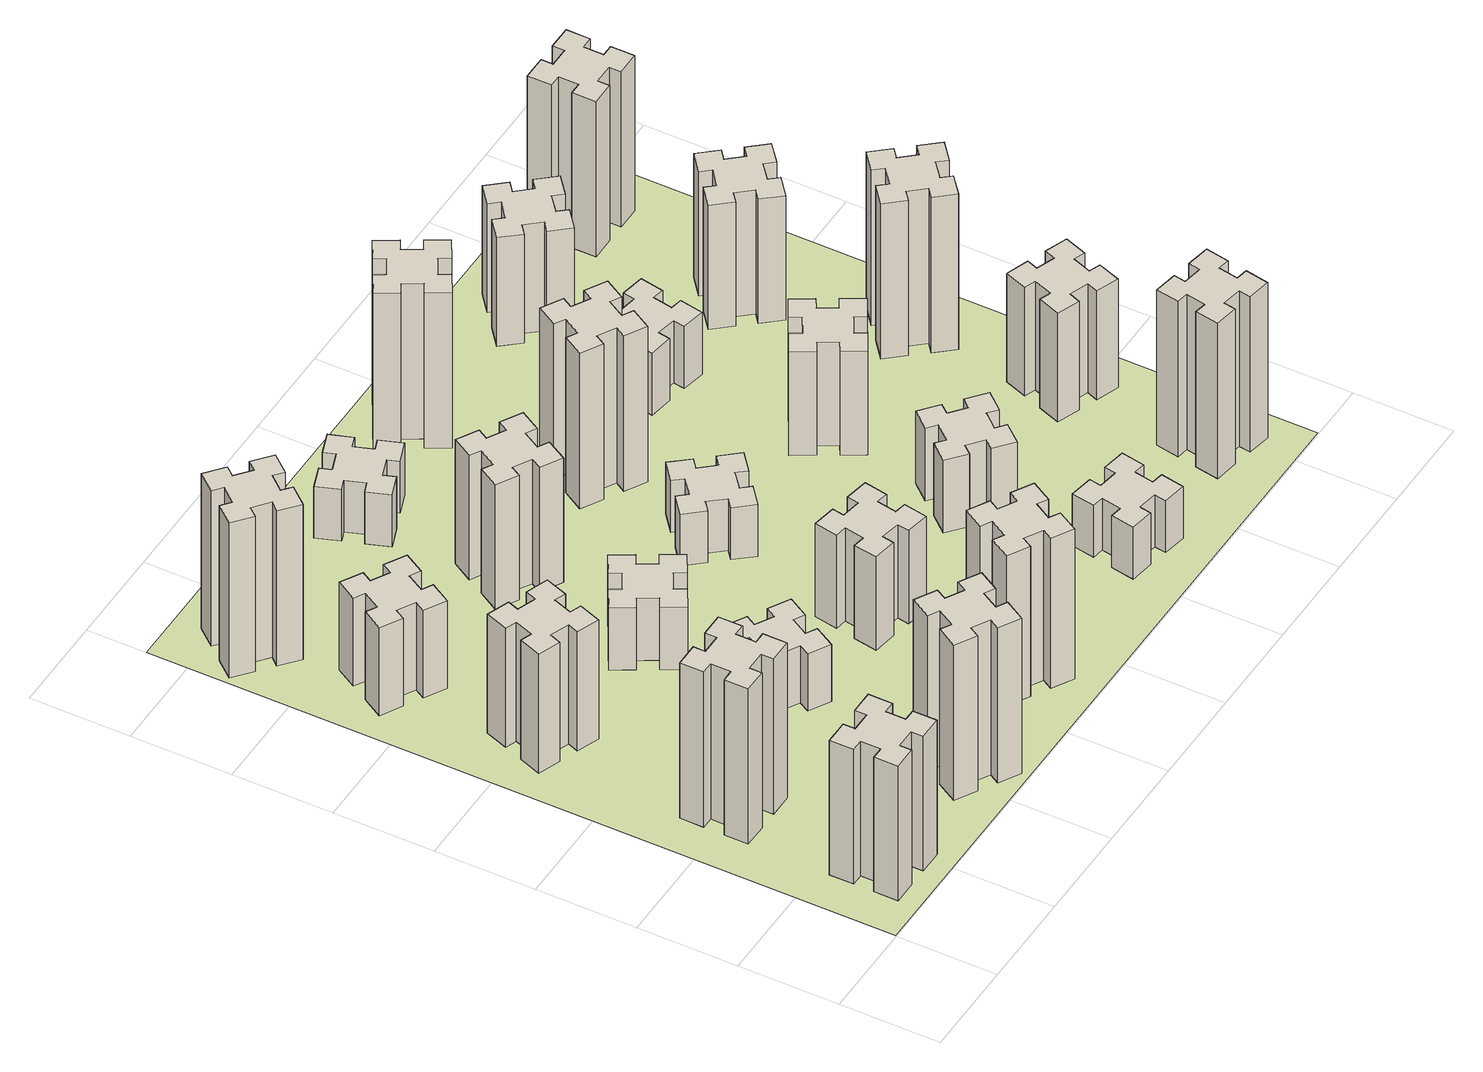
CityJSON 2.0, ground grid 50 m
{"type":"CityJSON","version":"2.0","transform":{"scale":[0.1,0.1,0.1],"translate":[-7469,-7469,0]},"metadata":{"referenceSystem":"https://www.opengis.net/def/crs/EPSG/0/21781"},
"CityObjects":{
"building1":{"type":"Building","attributes":{"class":"1000","function":"1000","usage":"1000","yearOfConstruction":2016,"roofType":"1000","measuredHeight":78,"storeysAboveGround":30,"storeysBelowGround":0},"geometry":[{"type":"Solid","lod":"1","boundaries":[[[[0,1,2,3,4,5,6,7,8,9,10,11,12,13,14,15,16,17,18,19]],[[17,16,20,21]],[[16,15,22,20]],[[15,14,23,22]],[[14,13,24,23]],[[13,12,25,24]],[[12,11,26,25]],[[11,10,27,26]],[[10,9,28,27]],[[9,8,29,28]],[[8,7,30,29]],[[7,6,31,30]],[[6,5,32,31]],[[5,4,33,32]],[[4,3,34,33]],[[3,2,35,34]],[[2,1,36,35]],[[1,0,37,36]],[[0,19,38,37]],[[19,18,39,38]],[[18,17,21,39]],[[24,25,26,27,28,29,30,31,32,33,34,35,36,37,38,39,21,20,22,23]]]]}]},
"building2":{"type":"Building","attributes":{"class":"1000","function":"1000","usage":"1000","yearOfConstruction":2016,"roofType":"1000","measuredHeight":90,"storeysAboveGround":30,"storeysBelowGround":0},"geometry":[{"type":"Solid","lod":"1","boundaries":[[[[40,41,42,43,44,45,46,47,48,49,50,51,52,53,54,55,56,57,58,59]],[[57,56,60,61]],[[56,55,62,60]],[[55,54,63,62]],[[54,53,64,63]],[[53,52,65,64]],[[52,51,66,65]],[[51,50,67,66]],[[50,49,68,67]],[[49,48,69,68]],[[48,47,70,69]],[[47,46,71,70]],[[46,45,72,71]],[[45,44,73,72]],[[44,43,74,73]],[[43,42,75,74]],[[42,41,76,75]],[[41,40,77,76]],[[40,59,78,77]],[[59,58,79,78]],[[58,57,61,79]],[[64,65,66,67,68,69,70,71,72,73,74,75,76,77,78,79,61,60,62,63]]]]}]},
"building3":{"type":"Building","attributes":{"class":"1000","function":"1000","usage":"1000","yearOfConstruction":2016,"roofType":"1000","measuredHeight":69,"storeysAboveGround":30,"storeysBelowGround":0},"geometry":[{"type":"Solid","lod":"1","boundaries":[[[[80,81,82,83,84,85,86,87,88,89,90,91,92,93,94,95,96,97,98,99]],[[97,96,100,101]],[[96,95,102,100]],[[95,94,103,102]],[[94,93,104,103]],[[93,92,105,104]],[[92,91,106,105]],[[91,90,107,106]],[[90,89,108,107]],[[89,88,109,108]],[[88,87,110,109]],[[87,86,111,110]],[[86,85,112,111]],[[85,84,113,112]],[[84,83,114,113]],[[83,82,115,114]],[[82,81,116,115]],[[81,80,117,116]],[[80,99,118,117]],[[99,98,119,118]],[[98,97,101,119]],[[104,105,106,107,108,109,110,111,112,113,114,115,116,117,118,119,101,100,102,103]]]]}]},
"building4":{"type":"Building","attributes":{"class":"1000","function":"1000","usage":"1000","yearOfConstruction":2016,"roofType":"1000","measuredHeight":51,"storeysAboveGround":30,"storeysBelowGround":0},"geometry":[{"type":"Solid","lod":"1","boundaries":[[[[120,121,122,123,124,125,126,127,128,129,130,131,132,133,134,135,136,137,138,139]],[[137,136,140,141]],[[136,135,142,140]],[[135,134,143,142]],[[134,133,144,143]],[[133,132,145,144]],[[132,131,146,145]],[[131,130,147,146]],[[130,129,148,147]],[[129,128,149,148]],[[128,127,150,149]],[[127,126,151,150]],[[126,125,152,151]],[[125,124,153,152]],[[124,123,154,153]],[[123,122,155,154]],[[122,121,156,155]],[[121,120,157,156]],[[120,139,158,157]],[[139,138,159,158]],[[138,137,141,159]],[[144,145,146,147,148,149,150,151,152,153,154,155,156,157,158,159,141,140,142,143]]]]}]},
"building5":{"type":"Building","attributes":{"class":"1000","function":"1000","usage":"1000","yearOfConstruction":2016,"roofType":"1000","measuredHeight":90,"storeysAboveGround":30,"storeysBelowGround":0},"geometry":[{"type":"Solid","lod":"1","boundaries":[[[[160,161,162,163,164,165,166,167,168,169,170,171,172,173,174,175,176,177,178,179]],[[177,176,180,181]],[[176,175,182,180]],[[175,174,183,182]],[[174,173,184,183]],[[173,172,185,184]],[[172,171,186,185]],[[171,170,187,186]],[[170,169,188,187]],[[169,168,189,188]],[[168,167,190,189]],[[167,166,191,190]],[[166,165,192,191]],[[165,164,193,192]],[[164,163,194,193]],[[163,162,195,194]],[[162,161,196,195]],[[161,160,197,196]],[[160,179,198,197]],[[179,178,199,198]],[[178,177,181,199]],[[184,185,186,187,188,189,190,191,192,193,194,195,196,197,198,199,181,180,182,183]]]]}]},
"building6":{"type":"Building","attributes":{"class":"1000","function":"1000","usage":"1000","yearOfConstruction":2016,"roofType":"1000","measuredHeight":90,"storeysAboveGround":30,"storeysBelowGround":0},"geometry":[{"type":"Solid","lod":"1","boundaries":[[[[200,201,202,203,204,205,206,207,208,209,210,211,212,213,214,215,216,217,218,219]],[[217,216,220,221]],[[216,215,222,220]],[[215,214,223,222]],[[214,213,224,223]],[[213,212,225,224]],[[212,211,226,225]],[[211,210,227,226]],[[210,209,228,227]],[[209,208,229,228]],[[208,207,230,229]],[[207,206,231,230]],[[206,205,232,231]],[[205,204,233,232]],[[204,203,234,233]],[[203,202,235,234]],[[202,201,236,235]],[[201,200,237,236]],[[200,219,238,237]],[[219,218,239,238]],[[218,217,221,239]],[[224,225,226,227,228,229,230,231,232,233,234,235,236,237,238,239,221,220,222,223]]]]}]},
"building7":{"type":"Building","attributes":{"class":"1000","function":"1000","usage":"1000","yearOfConstruction":2016,"roofType":"1000","measuredHeight":33,"storeysAboveGround":30,"storeysBelowGround":0},"geometry":[{"type":"Solid","lod":"1","boundaries":[[[[240,241,242,243,244,245,246,247,248,249,250,251,252,253,254,255,256,257,258,259]],[[257,256,260,261]],[[256,255,262,260]],[[255,254,263,262]],[[254,253,264,263]],[[253,252,265,264]],[[252,251,266,265]],[[251,250,267,266]],[[250,249,268,267]],[[249,248,269,268]],[[248,247,270,269]],[[247,246,271,270]],[[246,245,272,271]],[[245,244,273,272]],[[244,243,274,273]],[[243,242,275,274]],[[242,241,276,275]],[[241,240,277,276]],[[240,259,278,277]],[[259,258,279,278]],[[258,257,261,279]],[[264,265,266,267,268,269,270,271,272,273,274,275,276,277,278,279,261,260,262,263]]]]}]},
"building8":{"type":"Building","attributes":{"class":"1000","function":"1000","usage":"1000","yearOfConstruction":2016,"roofType":"1000","measuredHeight":36,"storeysAboveGround":30,"storeysBelowGround":0},"geometry":[{"type":"Solid","lod":"1","boundaries":[[[[280,281,282,283,284,285,286,287,288,289,290,291,292,293,294,295,296,297,298,299]],[[297,296,300,301]],[[296,295,302,300]],[[295,294,303,302]],[[294,293,304,303]],[[293,292,305,304]],[[292,291,306,305]],[[291,290,307,306]],[[290,289,308,307]],[[289,288,309,308]],[[288,287,310,309]],[[287,286,311,310]],[[286,285,312,311]],[[285,284,313,312]],[[284,283,314,313]],[[283,282,315,314]],[[282,281,316,315]],[[281,280,317,316]],[[280,299,318,317]],[[299,298,319,318]],[[298,297,301,319]],[[304,305,306,307,308,309,310,311,312,313,314,315,316,317,318,319,301,300,302,303]]]]}]},
"building9":{"type":"Building","attributes":{"class":"1000","function":"1000","usage":"1000","yearOfConstruction":2016,"roofType":"1000","measuredHeight":87,"storeysAboveGround":30,"storeysBelowGround":0},"geometry":[{"type":"Solid","lod":"1","boundaries":[[[[320,321,322,323,324,325,326,327,328,329,330,331,332,333,334,335,336,337,338,339]],[[337,336,340,341]],[[336,335,342,340]],[[335,334,343,342]],[[334,333,344,343]],[[333,332,345,344]],[[332,331,346,345]],[[331,330,347,346]],[[330,329,348,347]],[[329,328,349,348]],[[328,327,350,349]],[[327,326,351,350]],[[326,325,352,351]],[[325,324,353,352]],[[324,323,354,353]],[[323,322,355,354]],[[322,321,356,355]],[[321,320,357,356]],[[320,339,358,357]],[[339,338,359,358]],[[338,337,341,359]],[[344,345,346,347,348,349,350,351,352,353,354,355,356,357,358,359,341,340,342,343]]]]}]},
"building10":{"type":"Building","attributes":{"class":"1000","function":"1000","usage":"1000","yearOfConstruction":2016,"roofType":"1000","measuredHeight":72,"storeysAboveGround":30,"storeysBelowGround":0},"geometry":[{"type":"Solid","lod":"1","boundaries":[[[[360,361,362,363,364,365,366,367,368,369,370,371,372,373,374,375,376,377,378,379]],[[377,376,380,381]],[[376,375,382,380]],[[375,374,383,382]],[[374,373,384,383]],[[373,372,385,384]],[[372,371,386,385]],[[371,370,387,386]],[[370,369,388,387]],[[369,368,389,388]],[[368,367,390,389]],[[367,366,391,390]],[[366,365,392,391]],[[365,364,393,392]],[[364,363,394,393]],[[363,362,395,394]],[[362,361,396,395]],[[361,360,397,396]],[[360,379,398,397]],[[379,378,399,398]],[[378,377,381,399]],[[384,385,386,387,388,389,390,391,392,393,394,395,396,397,398,399,381,380,382,383]]]]}]},
"building11":{"type":"Building","attributes":{"class":"1000","function":"1000","usage":"1000","yearOfConstruction":2016,"roofType":"1000","measuredHeight":54,"storeysAboveGround":30,"storeysBelowGround":0},"geometry":[{"type":"Solid","lod":"1","boundaries":[[[[400,401,402,403,404,405,406,407,408,409,410,411,412,413,414,415,416,417,418,419]],[[417,416,420,421]],[[416,415,422,420]],[[415,414,423,422]],[[414,413,424,423]],[[413,412,425,424]],[[412,411,426,425]],[[411,410,427,426]],[[410,409,428,427]],[[409,408,429,428]],[[408,407,430,429]],[[407,406,431,430]],[[406,405,432,431]],[[405,404,433,432]],[[404,403,434,433]],[[403,402,435,434]],[[402,401,436,435]],[[401,400,437,436]],[[400,419,438,437]],[[419,418,439,438]],[[418,417,421,439]],[[424,425,426,427,428,429,430,431,432,433,434,435,436,437,438,439,421,420,422,423]]]]}]},
"building12":{"type":"Building","attributes":{"class":"1000","function":"1000","usage":"1000","yearOfConstruction":2016,"roofType":"1000","measuredHeight":30,"storeysAboveGround":30,"storeysBelowGround":0},"geometry":[{"type":"Solid","lod":"1","boundaries":[[[[440,441,442,443,444,445,446,447,448,449,450,451,452,453,454,455,456,457,458,459]],[[457,456,460,461]],[[456,455,462,460]],[[455,454,463,462]],[[454,453,464,463]],[[453,452,465,464]],[[452,451,466,465]],[[451,450,467,466]],[[450,449,468,467]],[[449,448,469,468]],[[448,447,470,469]],[[447,446,471,470]],[[446,445,472,471]],[[445,444,473,472]],[[444,443,474,473]],[[443,442,475,474]],[[442,441,476,475]],[[441,440,477,476]],[[440,459,478,477]],[[459,458,479,478]],[[458,457,461,479]],[[464,465,466,467,468,469,470,471,472,473,474,475,476,477,478,479,461,460,462,463]]]]}]},
"building13":{"type":"Building","attributes":{"class":"1000","function":"1000","usage":"1000","yearOfConstruction":2016,"roofType":"1000","measuredHeight":30,"storeysAboveGround":30,"storeysBelowGround":0},"geometry":[{"type":"Solid","lod":"1","boundaries":[[[[480,481,482,483,484,485,486,487,488,489,490,491,492,493,494,495,496,497,498,499]],[[497,496,500,501]],[[496,495,502,500]],[[495,494,503,502]],[[494,493,504,503]],[[493,492,505,504]],[[492,491,506,505]],[[491,490,507,506]],[[490,489,508,507]],[[489,488,509,508]],[[488,487,510,509]],[[487,486,511,510]],[[486,485,512,511]],[[485,484,513,512]],[[484,483,514,513]],[[483,482,515,514]],[[482,481,516,515]],[[481,480,517,516]],[[480,499,518,517]],[[499,498,519,518]],[[498,497,501,519]],[[504,505,506,507,508,509,510,511,512,513,514,515,516,517,518,519,501,500,502,503]]]]}]},
"building14":{"type":"Building","attributes":{"class":"1000","function":"1000","usage":"1000","yearOfConstruction":2016,"roofType":"1000","measuredHeight":90,"storeysAboveGround":30,"storeysBelowGround":0},"geometry":[{"type":"Solid","lod":"1","boundaries":[[[[520,521,522,523,524,525,526,527,528,529,530,531,532,533,534,535,536,537,538,539]],[[537,536,540,541]],[[536,535,542,540]],[[535,534,543,542]],[[534,533,544,543]],[[533,532,545,544]],[[532,531,546,545]],[[531,530,547,546]],[[530,529,548,547]],[[529,528,549,548]],[[528,527,550,549]],[[527,526,551,550]],[[526,525,552,551]],[[525,524,553,552]],[[524,523,554,553]],[[523,522,555,554]],[[522,521,556,555]],[[521,520,557,556]],[[520,539,558,557]],[[539,538,559,558]],[[538,537,541,559]],[[544,545,546,547,548,549,550,551,552,553,554,555,556,557,558,559,541,540,542,543]]]]}]},
"building15":{"type":"Building","attributes":{"class":"1000","function":"1000","usage":"1000","yearOfConstruction":2016,"roofType":"1000","measuredHeight":30,"storeysAboveGround":30,"storeysBelowGround":0},"geometry":[{"type":"Solid","lod":"1","boundaries":[[[[560,561,562,563,564,565,566,567,568,569,570,571,572,573,574,575,576,577,578,579]],[[577,576,580,581]],[[576,575,582,580]],[[575,574,583,582]],[[574,573,584,583]],[[573,572,585,584]],[[572,571,586,585]],[[571,570,587,586]],[[570,569,588,587]],[[569,568,589,588]],[[568,567,590,589]],[[567,566,591,590]],[[566,565,592,591]],[[565,564,593,592]],[[564,563,594,593]],[[563,562,595,594]],[[562,561,596,595]],[[561,560,597,596]],[[560,579,598,597]],[[579,578,599,598]],[[578,577,581,599]],[[584,585,586,587,588,589,590,591,592,593,594,595,596,597,598,599,581,580,582,583]]]]}]},
"building16":{"type":"Building","attributes":{"class":"1000","function":"1000","usage":"1000","yearOfConstruction":2016,"roofType":"1000","measuredHeight":90,"storeysAboveGround":30,"storeysBelowGround":0},"geometry":[{"type":"Solid","lod":"1","boundaries":[[[[600,601,602,603,604,605,606,607,608,609,610,611,612,613,614,615,616,617,618,619]],[[617,616,620,621]],[[616,615,622,620]],[[615,614,623,622]],[[614,613,624,623]],[[613,612,625,624]],[[612,611,626,625]],[[611,610,627,626]],[[610,609,628,627]],[[609,608,629,628]],[[608,607,630,629]],[[607,606,631,630]],[[606,605,632,631]],[[605,604,633,632]],[[604,603,634,633]],[[603,602,635,634]],[[602,601,636,635]],[[601,600,637,636]],[[600,619,638,637]],[[619,618,639,638]],[[618,617,621,639]],[[624,625,626,627,628,629,630,631,632,633,634,635,636,637,638,639,621,620,622,623]]]]}]},
"building17":{"type":"Building","attributes":{"class":"1000","function":"1000","usage":"1000","yearOfConstruction":2016,"roofType":"1000","measuredHeight":42,"storeysAboveGround":30,"storeysBelowGround":0},"geometry":[{"type":"Solid","lod":"1","boundaries":[[[[640,641,642,643,644,645,646,647,648,649,650,651,652,653,654,655,656,657,658,659]],[[657,656,660,661]],[[656,655,662,660]],[[655,654,663,662]],[[654,653,664,663]],[[653,652,665,664]],[[652,651,666,665]],[[651,650,667,666]],[[650,649,668,667]],[[649,648,669,668]],[[648,647,670,669]],[[647,646,671,670]],[[646,645,672,671]],[[645,644,673,672]],[[644,643,674,673]],[[643,642,675,674]],[[642,641,676,675]],[[641,640,677,676]],[[640,659,678,677]],[[659,658,679,678]],[[658,657,661,679]],[[664,665,666,667,668,669,670,671,672,673,674,675,676,677,678,679,661,660,662,663]]]]}]},
"building18":{"type":"Building","attributes":{"class":"1000","function":"1000","usage":"1000","yearOfConstruction":2016,"roofType":"1000","measuredHeight":60,"storeysAboveGround":30,"storeysBelowGround":0},"geometry":[{"type":"Solid","lod":"1","boundaries":[[[[680,681,682,683,684,685,686,687,688,689,690,691,692,693,694,695,696,697,698,699]],[[697,696,700,701]],[[696,695,702,700]],[[695,694,703,702]],[[694,693,704,703]],[[693,692,705,704]],[[692,691,706,705]],[[691,690,707,706]],[[690,689,708,707]],[[689,688,709,708]],[[688,687,710,709]],[[687,686,711,710]],[[686,685,712,711]],[[685,684,713,712]],[[684,683,714,713]],[[683,682,715,714]],[[682,681,716,715]],[[681,680,717,716]],[[680,699,718,717]],[[699,698,719,718]],[[698,697,701,719]],[[704,705,706,707,708,709,710,711,712,713,714,715,716,717,718,719,701,700,702,703]]]]}]},
"building19":{"type":"Building","attributes":{"class":"1000","function":"1000","usage":"1000","yearOfConstruction":2016,"roofType":"1000","measuredHeight":36,"storeysAboveGround":30,"storeysBelowGround":0},"geometry":[{"type":"Solid","lod":"1","boundaries":[[[[720,721,722,723,724,725,726,727,728,729,730,731,732,733,734,735,736,737,738,739]],[[737,736,740,741]],[[736,735,742,740]],[[735,734,743,742]],[[734,733,744,743]],[[733,732,745,744]],[[732,731,746,745]],[[731,730,747,746]],[[730,729,748,747]],[[729,728,749,748]],[[728,727,750,749]],[[727,726,751,750]],[[726,725,752,751]],[[725,724,753,752]],[[724,723,754,753]],[[723,722,755,754]],[[722,721,756,755]],[[721,720,757,756]],[[720,739,758,757]],[[739,738,759,758]],[[738,737,741,759]],[[744,745,746,747,748,749,750,751,752,753,754,755,756,757,758,759,741,740,742,743]]]]}]},
"building20":{"type":"Building","attributes":{"class":"1000","function":"1000","usage":"1000","yearOfConstruction":2016,"roofType":"1000","measuredHeight":90,"storeysAboveGround":30,"storeysBelowGround":0},"geometry":[{"type":"Solid","lod":"1","boundaries":[[[[760,761,762,763,764,765,766,767,768,769,770,771,772,773,774,775,776,777,778,779]],[[777,776,780,781]],[[776,775,782,780]],[[775,774,783,782]],[[774,773,784,783]],[[773,772,785,784]],[[772,771,786,785]],[[771,770,787,786]],[[770,769,788,787]],[[769,768,789,788]],[[768,767,790,789]],[[767,766,791,790]],[[766,765,792,791]],[[765,764,793,792]],[[764,763,794,793]],[[763,762,795,794]],[[762,761,796,795]],[[761,760,797,796]],[[760,779,798,797]],[[779,778,799,798]],[[778,777,781,799]],[[784,785,786,787,788,789,790,791,792,793,794,795,796,797,798,799,781,780,782,783]]]]}]},
"building21":{"type":"Building","attributes":{"class":"1000","function":"1000","usage":"1000","yearOfConstruction":2016,"roofType":"1000","measuredHeight":63,"storeysAboveGround":30,"storeysBelowGround":0},"geometry":[{"type":"Solid","lod":"1","boundaries":[[[[800,801,802,803,804,805,806,807,808,809,810,811,812,813,814,815,816,817,818,819]],[[817,816,820,821]],[[816,815,822,820]],[[815,814,823,822]],[[814,813,824,823]],[[813,812,825,824]],[[812,811,826,825]],[[811,810,827,826]],[[810,809,828,827]],[[809,808,829,828]],[[808,807,830,829]],[[807,806,831,830]],[[806,805,832,831]],[[805,804,833,832]],[[804,803,834,833]],[[803,802,835,834]],[[802,801,836,835]],[[801,800,837,836]],[[800,819,838,837]],[[819,818,839,838]],[[818,817,821,839]],[[824,825,826,827,828,829,830,831,832,833,834,835,836,837,838,839,821,820,822,823]]]]}]},
"building22":{"type":"Building","attributes":{"class":"1000","function":"1000","usage":"1000","yearOfConstruction":2016,"roofType":"1000","measuredHeight":63,"storeysAboveGround":30,"storeysBelowGround":0},"geometry":[{"type":"Solid","lod":"1","boundaries":[[[[840,841,842,843,844,845,846,847,848,849,850,851,852,853,854,855,856,857,858,859]],[[857,856,860,861]],[[856,855,862,860]],[[855,854,863,862]],[[854,853,864,863]],[[853,852,865,864]],[[852,851,866,865]],[[851,850,867,866]],[[850,849,868,867]],[[849,848,869,868]],[[848,847,870,869]],[[847,846,871,870]],[[846,845,872,871]],[[845,844,873,872]],[[844,843,874,873]],[[843,842,875,874]],[[842,841,876,875]],[[841,840,877,876]],[[840,859,878,877]],[[859,858,879,878]],[[858,857,861,879]],[[864,865,866,867,868,869,870,871,872,873,874,875,876,877,878,879,861,860,862,863]]]]}]},
"building23":{"type":"Building","attributes":{"class":"1000","function":"1000","usage":"1000","yearOfConstruction":2016,"roofType":"1000","measuredHeight":90,"storeysAboveGround":30,"storeysBelowGround":0},"geometry":[{"type":"Solid","lod":"1","boundaries":[[[[880,881,882,883,884,885,886,887,888,889,890,891,892,893,894,895,896,897,898,899]],[[897,896,900,901]],[[896,895,902,900]],[[895,894,903,902]],[[894,893,904,903]],[[893,892,905,904]],[[892,891,906,905]],[[891,890,907,906]],[[890,889,908,907]],[[889,888,909,908]],[[888,887,910,909]],[[887,886,911,910]],[[886,885,912,911]],[[885,884,913,912]],[[884,883,914,913]],[[883,882,915,914]],[[882,881,916,915]],[[881,880,917,916]],[[880,899,918,917]],[[899,898,919,918]],[[898,897,901,919]],[[904,905,906,907,908,909,910,911,912,913,914,915,916,917,918,919,901,900,902,903]]]]}]},
"building24":{"type":"Building","attributes":{"class":"1000","function":"1000","usage":"1000","yearOfConstruction":2016,"roofType":"1000","measuredHeight":72,"storeysAboveGround":30,"storeysBelowGround":0},"geometry":[{"type":"Solid","lod":"1","boundaries":[[[[920,921,922,923,924,925,926,927,928,929,930,931,932,933,934,935,936,937,938,939]],[[937,936,940,941]],[[936,935,942,940]],[[935,934,943,942]],[[934,933,944,943]],[[933,932,945,944]],[[932,931,946,945]],[[931,930,947,946]],[[930,929,948,947]],[[929,928,949,948]],[[928,927,950,949]],[[927,926,951,950]],[[926,925,952,951]],[[925,924,953,952]],[[924,923,954,953]],[[923,922,955,954]],[[922,921,956,955]],[[921,920,957,956]],[[920,939,958,957]],[[939,938,959,958]],[[938,937,941,959]],[[944,945,946,947,948,949,950,951,952,953,954,955,956,957,958,959,941,940,942,943]]]]}]},
"building25":{"type":"Building","attributes":{"class":"1000","function":"1000","usage":"1000","yearOfConstruction":2016,"roofType":"1000","measuredHeight":90,"storeysAboveGround":30,"storeysBelowGround":0},"geometry":[{"type":"Solid","lod":"1","boundaries":[[[[960,961,962,963,964,965,966,967,968,969,970,971,972,973,974,975,976,977,978,979]],[[977,976,980,981]],[[976,975,982,980]],[[975,974,983,982]],[[974,973,984,983]],[[973,972,985,984]],[[972,971,986,985]],[[971,970,987,986]],[[970,969,988,987]],[[969,968,989,988]],[[968,967,990,989]],[[967,966,991,990]],[[966,965,992,991]],[[965,964,993,992]],[[964,963,994,993]],[[963,962,995,994]],[[962,961,996,995]],[[961,960,997,996]],[[960,979,998,997]],[[979,978,999,998]],[[978,977,981,999]],[[984,985,986,987,988,989,990,991,992,993,994,995,996,997,998,999,981,980,982,983]]]]}]},
"landuse1":{"type":"LandUse","attributes":{"name":"plot1","function":"1010"},"geometry":[{"type":"MultiSurface","lod":"1","boundaries":[[[1000,1001,1002,1003]]]}]}
},
"vertices":[
[265,325,0],[265,225,0],[205,225,0],[205,105,0],[325,105,0],[325,165,0],[425,165,0],[425,105,0],[545,105,0],[545,225,0],[485,225,0],[485,325,0],[545,325,0],[545,445,0],[425,445,0],[425,385,0],[325,385,0],[325,445,0],[205,445,0],[205,325,0],[325,385,780],[325,445,780],[425,385,780],[425,445,780],[545,445,780],[545,325,780],[485,325,780],[485,225,780],[545,225,780],[545,105,780],[425,105,780],[425,165,780],[325,165,780],[325,105,780],[205,105,780],[205,225,780],[265,225,780],[265,325,780],[205,325,780],[205,445,780],
[265,1065,0],[265,965,0],[205,965,0],[205,845,0],[325,845,0],[325,905,0],[425,905,0],[425,845,0],[545,845,0],[545,965,0],[485,965,0],[485,1065,0],[545,1065,0],[545,1185,0],[425,1185,0],[425,1125,0],[325,1125,0],[325,1185,0],[205,1185,0],[205,1065,0],[325,1125,900],[325,1185,900],[425,1125,900],[425,1185,900],[545,1185,900],[545,1065,900],[485,1065,900],[485,965,900],[545,965,900],[545,845,900],[425,845,900],[425,905,900],[325,905,900],[325,845,900],[205,845,900],[205,965,900],[265,965,900],[265,1065,900],[205,1065,900],[205,1185,900],
[291,1869,0],[385,1835,0],[364,1779,0],[477,1737,0],[518,1850,0],[462,1871,0],[496,1965,0],[552,1944,0],[593,2057,0],[480,2098,0],[460,2042,0],[366,2076,0],[387,2132,0],[274,2173,0],[233,2060,0],[289,2040,0],[255,1946,0],[199,1967,0],[157,1854,0],[270,1813,0],[255,1946,690],[199,1967,690],[289,2040,690],[233,2060,690],[274,2173,690],[387,2132,690],[366,2076,690],[460,2042,690],[480,2098,690],[593,2057,690],[552,1944,690],[496,1965,690],[462,1871,690],[518,1850,690],[477,1737,690],[364,1779,690],[385,1835,690],[291,1869,690],[270,1813,690],[157,1854,690],
[446,2597,0],[496,2684,0],[548,2654,0],[608,2758,0],[504,2818,0],[474,2766,0],[387,2816,0],[417,2868,0],[313,2928,0],[253,2824,0],[305,2794,0],[255,2707,0],[203,2737,0],[143,2633,0],[247,2573,0],[277,2625,0],[364,2575,0],[334,2523,0],[438,2463,0],[498,2567,0],[364,2575,510],[334,2523,510],[277,2625,510],[247,2573,510],[143,2633,510],[203,2737,510],[255,2707,510],[305,2794,510],[253,2824,510],[313,2928,510],[417,2868,510],[387,2816,510],[474,2766,510],[504,2818,510],[608,2758,510],[548,2654,510],[496,2684,510],[446,2597,510],[498,2567,510],[438,2463,510],
[1214,346,0],[1127,396,0],[1157,448,0],[1053,508,0],[993,404,0],[1045,374,0],[995,287,0],[943,317,0],[883,213,0],[987,153,0],[1017,205,0],[1104,155,0],[1074,103,0],[1178,43,0],[1238,147,0],[1186,177,0],[1236,264,0],[1288,234,0],[1348,338,0],[1244,398,0],[1236,264,900],[1288,234,900],[1186,177,900],[1238,147,900],[1178,43,900],[1074,103,900],[1104,155,900],[1017,205,900],[987,153,900],[883,213,900],[943,317,900],[995,287,900],[1045,374,900],[993,404,900],[1053,508,900],[1157,448,900],[1127,396,900],[1214,346,900],[1244,398,900],[1348,338,900],
[384,3387,0],[308,3452,0],[346,3498,0],[254,3575,0],[177,3483,0],[223,3444,0],[159,3368,0],[113,3406,0],[36,3314,0],[128,3237,0],[166,3283,0],[243,3219,0],[204,3173,0],[296,3096,0],[373,3188,0],[327,3226,0],[392,3303,0],[438,3264,0],[515,3356,0],[423,3433,0],[392,3303,900],[438,3264,900],[327,3226,900],[373,3188,900],[296,3096,900],[204,3173,900],[243,3219,900],[166,3283,900],[128,3237,900],[36,3314,900],[113,3406,900],[159,3368,900],[223,3444,900],[177,3483,900],[254,3575,900],[346,3498,900],[308,3452,900],[384,3387,900],[423,3433,900],[515,3356,900],
[1186,1117,0],[1236,1204,0],[1288,1174,0],[1348,1278,0],[1244,1338,0],[1214,1286,0],[1127,1336,0],[1157,1388,0],[1053,1448,0],[993,1344,0],[1045,1314,0],[995,1227,0],[943,1257,0],[883,1153,0],[987,1093,0],[1017,1145,0],[1104,1095,0],[1074,1043,0],[1178,983,0],[1238,1087,0],[1104,1095,330],[1074,1043,330],[1017,1145,330],[987,1093,330],[883,1153,330],[943,1257,330],[995,1227,330],[1045,1314,330],[993,1344,330],[1053,1448,330],[1157,1388,330],[1127,1336,330],[1214,1286,330],[1244,1338,330],[1348,1278,330],[1288,1174,330],[1236,1204,330],[1186,1117,330],[1238,1087,330],[1178,983,330],
[995,1844,0],[1045,1757,0],[993,1727,0],[1053,1623,0],[1157,1683,0],[1127,1735,0],[1214,1785,0],[1244,1733,0],[1348,1793,0],[1288,1897,0],[1236,1867,0],[1186,1954,0],[1238,1984,0],[1178,2088,0],[1074,2028,0],[1104,1976,0],[1017,1926,0],[987,1978,0],[883,1918,0],[943,1814,0],[1017,1926,360],[987,1978,360],[1104,1976,360],[1074,2028,360],[1178,2088,360],[1238,1984,360],[1186,1954,360],[1236,1867,360],[1288,1897,360],[1348,1793,360],[1244,1733,360],[1214,1785,360],[1127,1735,360],[1157,1683,360],[1053,1623,360],[993,1727,360],[1045,1757,360],[995,1844,360],[943,1814,360],[883,1918,360],
[1657,305,0],[1744,255,0],[1714,203,0],[1818,143,0],[1878,247,0],[1826,277,0],[1876,364,0],[1928,334,0],[1988,438,0],[1884,498,0],[1854,446,0],[1767,496,0],[1797,548,0],[1693,608,0],[1633,504,0],[1685,474,0],[1635,387,0],[1583,417,0],[1523,313,0],[1627,253,0],[1635,387,870],[1583,417,870],[1685,474,870],[1633,504,870],[1693,608,870],[1797,548,870],[1767,496,870],[1854,446,870],[1884,498,870],[1988,438,870],[1928,334,870],[1876,364,870],[1826,277,870],[1878,247,870],[1818,143,870],[1714,203,870],[1744,255,870],[1657,305,870],[1627,253,870],[1523,313,870],
[1314,2666,0],[1227,2716,0],[1257,2768,0],[1153,2828,0],[1093,2724,0],[1145,2694,0],[1095,2607,0],[1043,2637,0],[983,2533,0],[1087,2473,0],[1117,2525,0],[1204,2475,0],[1174,2423,0],[1278,2363,0],[1338,2467,0],[1286,2497,0],[1336,2584,0],[1388,2554,0],[1448,2658,0],[1344,2718,0],[1336,2584,720],[1388,2554,720],[1286,2497,720],[1338,2467,720],[1278,2363,720],[1174,2423,720],[1204,2475,720],[1117,2525,720],[1087,2473,720],[983,2533,720],[1043,2637,720],[1095,2607,720],[1145,2694,720],[1093,2724,720],[1153,2828,720],[1257,2768,720],[1227,2716,720],[1314,2666,720],[1344,2718,720],[1448,2658,720],
[1855,1047,0],[1872,1145,0],[1931,1135,0],[1952,1253,0],[1834,1274,0],[1824,1215,0],[1725,1232,0],[1736,1291,0],[1617,1312,0],[1597,1194,0],[1656,1184,0],[1638,1085,0],[1579,1096,0],[1558,977,0],[1677,957,0],[1687,1016,0],[1785,998,0],[1775,939,0],[1893,918,0],[1914,1037,0],[1785,998,540],[1775,939,540],[1687,1016,540],[1677,957,540],[1558,977,540],[1579,1096,540],[1638,1085,540],[1656,1184,540],[1597,1194,540],[1617,1312,540],[1736,1291,540],[1725,1232,540],[1824,1215,540],[1834,1274,540],[1952,1253,540],[1931,1135,540],[1872,1145,540],[1855,1047,540],[1914,1037,540],[1893,918,540],
[1225,3456,0],[1131,3422,0],[1110,3478,0],[997,3437,0],[1039,3324,0],[1095,3345,0],[1129,3251,0],[1073,3230,0],[1114,3117,0],[1227,3159,0],[1206,3215,0],[1300,3249,0],[1320,3193,0],[1433,3234,0],[1392,3347,0],[1336,3326,0],[1302,3420,0],[1358,3440,0],[1317,3553,0],[1204,3512,0],[1302,3420,300],[1358,3440,300],[1336,3326,300],[1392,3347,300],[1433,3234,300],[1320,3193,300],[1300,3249,300],[1206,3215,300],[1227,3159,300],[1114,3117,300],[1073,3230,300],[1129,3251,300],[1095,3345,300],[1039,3324,300],[997,3437,300],[1110,3478,300],[1131,3422,300],[1225,3456,300],[1204,3512,300],[1317,3553,300],
[1972,1988,0],[1907,2064,0],[1953,2103,0],[1876,2195,0],[1784,2118,0],[1823,2072,0],[1746,2007,0],[1708,2053,0],[1616,1976,0],[1693,1884,0],[1739,1923,0],[1803,1846,0],[1757,1808,0],[1834,1716,0],[1926,1793,0],[1888,1839,0],[1964,1903,0],[2003,1857,0],[2095,1934,0],[2018,2026,0],[1964,1903,300],[2003,1857,300],[1888,1839,300],[1926,1793,300],[1834,1716,300],[1757,1808,300],[1803,1846,300],[1739,1923,300],[1693,1884,300],[1616,1976,300],[1708,2053,300],[1746,2007,300],[1823,2072,300],[1784,2118,300],[1876,2195,300],[1953,2103,300],[1907,2064,300],[1972,1988,300],[2018,2026,300],[2095,1934,300],
[2026,2497,0],[2076,2584,0],[2128,2554,0],[2188,2658,0],[2084,2718,0],[2054,2666,0],[1967,2716,0],[1997,2768,0],[1893,2828,0],[1833,2724,0],[1885,2694,0],[1835,2607,0],[1783,2637,0],[1723,2533,0],[1827,2473,0],[1857,2525,0],[1944,2475,0],[1914,2423,0],[2018,2363,0],[2078,2467,0],[1944,2475,900],[1914,2423,900],[1857,2525,900],[1827,2473,900],[1723,2533,900],[1783,2637,900],[1835,2607,900],[1885,2694,900],[1833,2724,900],[1893,2828,900],[1997,2768,900],[1967,2716,900],[2054,2666,900],[2084,2718,900],[2188,2658,900],[2128,2554,900],[2076,2584,900],[2026,2497,900],[2078,2467,900],[2018,2363,900],
[2596,444,0],[2578,345,0],[2519,356,0],[2498,237,0],[2617,217,0],[2627,276,0],[2725,258,0],[2715,199,0],[2833,178,0],[2854,297,0],[2795,307,0],[2812,405,0],[2871,395,0],[2892,513,0],[2774,534,0],[2764,475,0],[2665,492,0],[2676,551,0],[2557,572,0],[2537,454,0],[2665,492,300],[2676,551,300],[2764,475,300],[2774,534,300],[2892,513,300],[2871,395,300],[2812,405,300],[2795,307,300],[2854,297,300],[2833,178,300],[2715,199,300],[2725,258,300],[2627,276,300],[2617,217,300],[2498,237,300],[2519,356,300],[2578,345,300],[2596,444,300],[2537,454,300],[2557,572,300],
[1844,3556,0],[1757,3506,0],[1727,3558,0],[1623,3498,0],[1683,3394,0],[1735,3424,0],[1785,3337,0],[1733,3307,0],[1793,3203,0],[1897,3263,0],[1867,3315,0],[1954,3365,0],[1984,3313,0],[2088,3373,0],[2028,3477,0],[1976,3447,0],[1926,3534,0],[1978,3564,0],[1918,3668,0],[1814,3608,0],[1926,3534,900],[1978,3564,900],[1976,3447,900],[2028,3477,900],[2088,3373,900],[1984,3313,900],[1954,3365,900],[1867,3315,900],[1897,3263,900],[1793,3203,900],[1733,3307,900],[1785,3337,900],[1735,3424,900],[1683,3394,900],[1623,3498,900],[1727,3558,900],[1757,3506,900],[1844,3556,900],[1814,3608,900],[1918,3668,900],
[2647,1006,0],[2712,1083,0],[2758,1044,0],[2835,1136,0],[2743,1213,0],[2704,1167,0],[2628,1232,0],[2666,1278,0],[2574,1355,0],[2497,1263,0],[2543,1224,0],[2479,1148,0],[2433,1186,0],[2356,1094,0],[2448,1017,0],[2486,1063,0],[2563,999,0],[2524,953,0],[2616,876,0],[2693,968,0],[2563,999,420],[2524,953,420],[2486,1063,420],[2448,1017,420],[2356,1094,420],[2433,1186,420],[2479,1148,420],[2543,1224,420],[2497,1263,420],[2574,1355,420],[2666,1278,420],[2628,1232,420],[2704,1167,420],[2743,1213,420],[2835,1136,420],[2758,1044,420],[2712,1083,420],[2647,1006,420],[2693,968,420],[2616,876,420],
[2816,1867,0],[2766,1954,0],[2818,1984,0],[2758,2088,0],[2654,2028,0],[2684,1976,0],[2597,1926,0],[2567,1978,0],[2463,1918,0],[2523,1814,0],[2575,1844,0],[2625,1757,0],[2573,1727,0],[2633,1623,0],[2737,1683,0],[2707,1735,0],[2794,1785,0],[2824,1733,0],[2928,1793,0],[2868,1897,0],[2794,1785,600],[2824,1733,600],[2707,1735,600],[2737,1683,600],[2633,1623,600],[2573,1727,600],[2625,1757,600],[2575,1844,600],[2523,1814,600],[2463,1918,600],[2567,1978,600],[2597,1926,600],[2684,1976,600],[2654,2028,600],[2758,2088,600],[2818,1984,600],[2766,1954,600],[2816,1867,600],[2868,1897,600],[2928,1793,600],
[2664,2795,0],[2565,2812,0],[2576,2871,0],[2457,2892,0],[2437,2774,0],[2496,2764,0],[2478,2665,0],[2419,2676,0],[2398,2557,0],[2517,2537,0],[2527,2596,0],[2625,2578,0],[2615,2519,0],[2733,2498,0],[2754,2617,0],[2695,2627,0],[2712,2725,0],[2771,2715,0],[2792,2833,0],[2674,2854,0],[2712,2725,360],[2771,2715,360],[2695,2627,360],[2754,2617,360],[2733,2498,360],[2615,2519,360],[2625,2578,360],[2527,2596,360],[2517,2537,360],[2398,2557,360],[2419,2676,360],[2478,2665,360],[2496,2764,360],[2437,2774,360],[2457,2892,360],[2576,2871,360],[2565,2812,360],[2664,2795,360],[2674,2854,360],[2792,2833,360],
[3504,475,0],[3405,492,0],[3416,551,0],[3297,572,0],[3277,454,0],[3336,444,0],[3318,345,0],[3259,356,0],[3238,237,0],[3357,217,0],[3367,276,0],[3465,258,0],[3455,199,0],[3573,178,0],[3594,297,0],[3535,307,0],[3552,405,0],[3611,395,0],[3632,513,0],[3514,534,0],[3552,405,900],[3611,395,900],[3535,307,900],[3594,297,900],[3573,178,900],[3455,199,900],[3465,258,900],[3367,276,900],[3357,217,900],[3238,237,900],[3259,356,900],[3318,345,900],[3336,444,900],[3277,454,900],[3297,572,900],[3416,551,900],[3405,492,900],[3504,475,900],[3514,534,900],[3632,513,900],
[2812,3368,0],[2747,3444,0],[2793,3483,0],[2716,3575,0],[2624,3498,0],[2663,3452,0],[2586,3387,0],[2548,3433,0],[2456,3356,0],[2533,3264,0],[2579,3303,0],[2643,3226,0],[2597,3188,0],[2674,3096,0],[2766,3173,0],[2728,3219,0],[2804,3283,0],[2843,3237,0],[2935,3314,0],[2858,3406,0],[2804,3283,630],[2843,3237,630],[2728,3219,630],[2766,3173,630],[2674,3096,630],[2597,3188,630],[2643,3226,630],[2579,3303,630],[2533,3264,630],[2456,3356,630],[2548,3433,630],[2586,3387,630],[2663,3452,630],[2624,3498,630],[2716,3575,630],[2793,3483,630],[2747,3444,630],[2812,3368,630],[2858,3406,630],[2935,3314,630],
[3351,1029,0],[3445,995,0],[3424,939,0],[3537,897,0],[3578,1010,0],[3522,1031,0],[3556,1125,0],[3612,1104,0],[3653,1217,0],[3540,1258,0],[3520,1202,0],[3426,1236,0],[3447,1292,0],[3334,1333,0],[3293,1220,0],[3349,1200,0],[3315,1106,0],[3259,1127,0],[3217,1014,0],[3330,973,0],[3315,1106,630],[3259,1127,630],[3349,1200,630],[3293,1220,630],[3334,1333,630],[3447,1292,630],[3426,1236,630],[3520,1202,630],[3540,1258,630],[3653,1217,630],[3612,1104,630],[3556,1125,630],[3522,1031,630],[3578,1010,630],[3537,897,630],[3424,939,630],[3445,995,630],[3351,1029,630],[3330,973,630],[3217,1014,630],
[3552,1888,0],[3487,1964,0],[3533,2003,0],[3456,2095,0],[3364,2018,0],[3403,1972,0],[3326,1907,0],[3288,1953,0],[3196,1876,0],[3273,1784,0],[3319,1823,0],[3383,1746,0],[3337,1708,0],[3414,1616,0],[3506,1693,0],[3468,1739,0],[3544,1803,0],[3583,1757,0],[3675,1834,0],[3598,1926,0],[3544,1803,900],[3583,1757,900],[3468,1739,900],[3506,1693,900],[3414,1616,900],[3337,1708,900],[3383,1746,900],[3319,1823,900],[3273,1784,900],[3196,1876,900],[3288,1953,900],[3326,1907,900],[3403,1972,900],[3364,2018,900],[3456,2095,900],[3533,2003,900],[3487,1964,900],[3552,1888,900],[3598,1926,900],[3675,1834,900],
[3119,2563,0],[3183,2486,0],[3137,2448,0],[3214,2356,0],[3306,2433,0],[3268,2479,0],[3344,2543,0],[3383,2497,0],[3475,2574,0],[3398,2666,0],[3352,2628,0],[3287,2704,0],[3333,2743,0],[3256,2835,0],[3164,2758,0],[3203,2712,0],[3126,2647,0],[3088,2693,0],[2996,2616,0],[3073,2524,0],[3126,2647,720],[3088,2693,720],[3203,2712,720],[3164,2758,720],[3256,2835,720],[3333,2743,720],[3287,2704,720],[3352,2628,720],[3398,2666,720],[3475,2574,720],[3383,2497,720],[3344,2543,720],[3268,2479,720],[3306,2433,720],[3214,2356,720],[3137,2448,720],[3183,2486,720],[3119,2563,720],[3073,2524,720],[2996,2616,720],
[3285,3325,0],[3385,3325,0],[3385,3265,0],[3505,3265,0],[3505,3385,0],[3445,3385,0],[3445,3485,0],[3505,3485,0],[3505,3605,0],[3385,3605,0],[3385,3545,0],[3285,3545,0],[3285,3605,0],[3165,3605,0],[3165,3485,0],[3225,3485,0],[3225,3385,0],[3165,3385,0],[3165,3265,0],[3285,3265,0],[3225,3385,900],[3165,3385,900],[3225,3485,900],[3165,3485,900],[3165,3605,900],[3285,3605,900],[3285,3545,900],[3385,3545,900],[3385,3605,900],[3505,3605,900],[3505,3485,900],[3445,3485,900],[3445,3385,900],[3505,3385,900],[3505,3265,900],[3385,3265,900],[3385,3325,900],[3285,3325,900],[3285,3265,900],[3165,3265,900],
[5,3705,0],[3705,3705,0],[3705,5,0],[5,5,0]
]}
